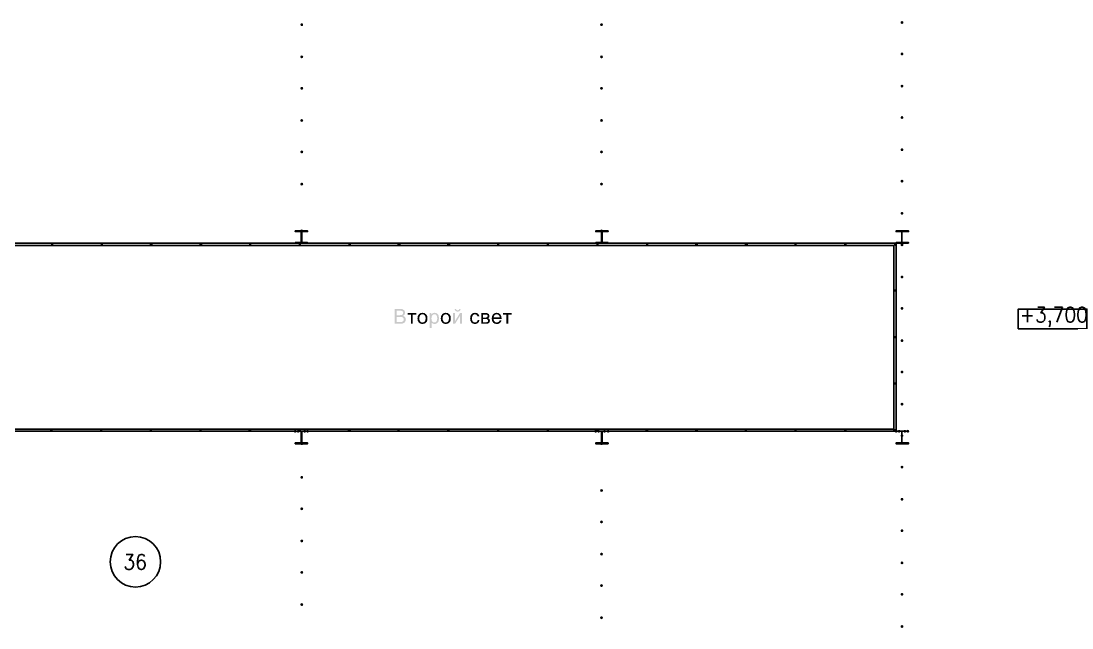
# Model space of a CAD drawing. Header units: millimetres. Extents: x 0 to 420, y 0 to 297.
# Drawn here: x 173.9 to 234.7, y 145.6 to 180.8 of the extents above; entities that cross this region are included whole.
import ezdxf

# ---------------------------------------------------------------- set-up
doc = ezdxf.new("R2010")
doc.units = ezdxf.units.MM
doc.layers.get('0').update_dxf_attribs({"linetype": 'CONTINUOUS'})
doc.styles.get("Standard").update_dxf_attribs({"font": 'STANDARD'})

msp = doc.modelspace()

# ---------------------------------------------------------------- hatches: boundary and pattern name
at = {"true_color": 0x000007}
for points in [[(224.959333, 180.678667), (224.934463, 180.618871), (224.874667, 180.594), (224.814871, 180.618871), (224.79, 180.678667), (224.814871, 180.738462), (224.874667, 180.763333), (224.934462, 180.738463)], [(190.203667, 180.551667), (190.178796, 180.491871), (190.119, 180.467), (190.059204, 180.491871), (190.034333, 180.551667), (190.059204, 180.611462), (190.119, 180.636333), (190.178796, 180.611463)], [(207.560333, 180.551667), (207.535462, 180.491871), (207.475667, 180.467), (207.415871, 180.491871), (207.391, 180.551667), (207.415871, 180.611462), (207.475667, 180.636333), (207.535462, 180.611463)], [(224.959333, 178.858333), (224.934463, 178.798537), (224.874667, 178.773667), (224.814871, 178.798537), (224.79, 178.858333), (224.814871, 178.918129), (224.874667, 178.943), (224.934462, 178.918129)], [(190.203667, 178.689), (190.178796, 178.629204), (190.119, 178.604333), (190.059204, 178.629204), (190.034333, 178.689), (190.059204, 178.748796), (190.119, 178.773667), (190.178796, 178.748796)], [(207.560333, 178.689), (207.535462, 178.629204), (207.475667, 178.604333), (207.415871, 178.629204), (207.391, 178.689), (207.415871, 178.748796), (207.475667, 178.773667), (207.535462, 178.748796)], [(190.203667, 176.868667), (190.178796, 176.808871), (190.119, 176.784), (190.059204, 176.808871), (190.034333, 176.868667), (190.059204, 176.928462), (190.119, 176.953333), (190.178796, 176.928463)], [(207.560333, 176.868667), (207.535462, 176.808871), (207.475667, 176.784), (207.415871, 176.808871), (207.391, 176.868667), (207.415871, 176.928462), (207.475667, 176.953333), (207.535462, 176.928463)], [(224.959333, 176.995667), (224.934463, 176.935871), (224.874667, 176.911), (224.814871, 176.935871), (224.79, 176.995667), (224.814871, 177.055462), (224.874667, 177.080333), (224.934462, 177.055463)], [(190.203667, 175.006), (190.178796, 174.946204), (190.119, 174.921333), (190.059204, 174.946204), (190.034333, 175.006), (190.059204, 175.065796), (190.119, 175.090667), (190.178796, 175.065796)], [(207.560333, 175.006), (207.535462, 174.946204), (207.475667, 174.921333), (207.415871, 174.946204), (207.391, 175.006), (207.415871, 175.065796), (207.475667, 175.090667), (207.535462, 175.065796)], [(224.959333, 175.175333), (224.934463, 175.115537), (224.874667, 175.090667), (224.814871, 175.115537), (224.79, 175.175333), (224.814871, 175.235129), (224.874667, 175.26), (224.934462, 175.235129)], [(190.203667, 173.185667), (190.178796, 173.125871), (190.119, 173.101), (190.059204, 173.125871), (190.034333, 173.185667), (190.059204, 173.245462), (190.119, 173.270333), (190.178796, 173.245463)], [(207.560333, 173.185667), (207.535462, 173.125871), (207.475667, 173.101), (207.415871, 173.125871), (207.391, 173.185667), (207.415871, 173.245462), (207.475667, 173.270333), (207.535462, 173.245463)], [(224.959333, 173.312667), (224.934463, 173.252871), (224.874667, 173.228), (224.814871, 173.252871), (224.79, 173.312667), (224.814871, 173.372462), (224.874667, 173.397333), (224.934462, 173.372463)], [(190.203667, 171.323), (190.178796, 171.263204), (190.119, 171.238333), (190.059204, 171.263204), (190.034333, 171.323), (190.059204, 171.382796), (190.119, 171.407667), (190.178796, 171.382796)], [(207.560333, 171.323), (207.535462, 171.263204), (207.475667, 171.238333), (207.415871, 171.263204), (207.391, 171.323), (207.415871, 171.382796), (207.475667, 171.407667), (207.535462, 171.382796)], [(224.959333, 171.492333), (224.934463, 171.432537), (224.874667, 171.407667), (224.814871, 171.432537), (224.79, 171.492333), (224.814871, 171.552129), (224.874667, 171.577), (224.934462, 171.552129)], [(224.959333, 169.629667), (224.934463, 169.569871), (224.874667, 169.545), (224.814871, 169.569871), (224.79, 169.629667), (224.814871, 169.689462), (224.874667, 169.714333), (224.934462, 169.689463)], [(190.203667, 168.613667), (190.178796, 168.553871), (190.119, 168.529), (190.059204, 168.553871), (190.034333, 168.613667), (190.059204, 168.673462), (190.119, 168.698333), (190.178796, 168.673463)], [(207.560333, 168.613667), (207.535462, 168.553871), (207.475667, 168.529), (207.415871, 168.553871), (207.391, 168.613667), (207.415871, 168.673462), (207.475667, 168.698333), (207.535462, 168.673463)], [(224.959333, 167.809333), (224.934463, 167.749537), (224.874667, 167.724667), (224.814871, 167.749537), (224.79, 167.809333), (224.814871, 167.869129), (224.874667, 167.894), (224.934462, 167.869129)], [(224.959333, 165.946667), (224.934463, 165.886871), (224.874667, 165.862), (224.814871, 165.886871), (224.79, 165.946667), (224.814871, 166.006462), (224.874667, 166.031333), (224.934462, 166.006463)], [(196.242986, 163.859104), (196.74845, 163.859104), (196.74845, 163.772011), (196.548359, 163.772011), (196.548359, 163.237333), (196.443628, 163.237333), (196.443628, 163.772011), (196.242986, 163.772011)], [(200.305451, 163.464985), (200.40908, 163.451755), (200.378556, 163.355913), (200.321988, 163.283635), (200.243853, 163.238022), (200.150009, 163.223001), (200.03508, 163.243741), (199.944957, 163.306235), (199.886666, 163.407934), (199.867235, 163.546013), (199.875503, 163.640409), (199.900308, 163.722402), (199.942407, 163.788203), (200.002283, 163.835401), (200.073321, 163.863927), (200.15056, 163.873435), (200.242613, 163.860619), (200.316476, 163.822172), (200.369392, 163.76016), (200.399158, 163.676651), (200.296632, 163.660666), (200.244266, 163.754924), (200.15497, 163.786894), (200.082554, 163.772494), (200.025434, 163.729568), (199.988227, 163.655498), (199.975825, 163.548769), (199.987814, 163.440456), (200.02378, 163.366868), (200.078902, 163.324218), (200.148906, 163.310093), (200.205888, 163.319602), (200.252535, 163.348127), (200.286434, 163.39622)], [(201.770314, 163.859104), (202.275778, 163.859104), (202.275778, 163.772011), (202.075687, 163.772011), (202.075687, 163.237333), (201.970956, 163.237333), (201.970956, 163.772011), (201.770314, 163.772011)], [(224.959333, 164.126333), (224.934463, 164.066537), (224.874667, 164.041667), (224.814871, 164.066537), (224.79, 164.126333), (224.814871, 164.186129), (224.874667, 164.211), (224.934462, 164.186129)], [(224.959333, 162.263667), (224.934463, 162.203871), (224.874667, 162.179), (224.814871, 162.203871), (224.79, 162.263667), (224.814871, 162.323462), (224.874667, 162.348333), (224.934462, 162.323463)], [(224.959333, 160.443333), (224.934463, 160.383537), (224.874667, 160.358667), (224.814871, 160.383537), (224.79, 160.443333), (224.814871, 160.503129), (224.874667, 160.528), (224.934462, 160.503129)], [(224.959333, 158.580667), (224.934463, 158.520871), (224.874667, 158.496), (224.814871, 158.520871), (224.79, 158.580667), (224.814871, 158.640462), (224.874667, 158.665333), (224.934462, 158.640463)], [(189.822667, 157.014333), (189.797796, 156.954537), (189.738, 156.929667), (189.678204, 156.954537), (189.653333, 157.014333), (189.678204, 157.074129), (189.738, 157.099), (189.797796, 157.074129)], [(189.992, 157.014333), (189.967129, 156.954537), (189.907333, 156.929667), (189.847537, 156.954537), (189.822667, 157.014333), (189.847537, 157.074129), (189.907333, 157.099), (189.967129, 157.074129)], [(190.373, 157.014333), (190.348129, 156.954537), (190.288333, 156.929667), (190.228538, 156.954537), (190.203667, 157.014333), (190.228537, 157.074129), (190.288333, 157.099), (190.348129, 157.074129)], [(190.542333, 157.014333), (190.517462, 156.954537), (190.457667, 156.929667), (190.397871, 156.954537), (190.373, 157.014333), (190.397871, 157.074129), (190.457667, 157.099), (190.517462, 157.074129)], [(207.221667, 157.014333), (207.196796, 156.954537), (207.137, 156.929667), (207.077204, 156.954537), (207.052333, 157.014333), (207.077204, 157.074129), (207.137, 157.099), (207.196796, 157.074129)], [(207.391, 157.014333), (207.366129, 156.954537), (207.306333, 156.929667), (207.246538, 156.954537), (207.221667, 157.014333), (207.246537, 157.074129), (207.306333, 157.099), (207.366129, 157.074129)], [(207.729667, 157.014333), (207.704796, 156.954537), (207.645, 156.929667), (207.585204, 156.954537), (207.560333, 157.014333), (207.585204, 157.074129), (207.645, 157.099), (207.704796, 157.074129)], [(207.941333, 157.014333), (207.916462, 156.954537), (207.856667, 156.929667), (207.796871, 156.954537), (207.772, 157.014333), (207.796871, 157.074129), (207.856667, 157.099), (207.916462, 157.074129)], [(224.620667, 157.014333), (224.595796, 156.954537), (224.536, 156.929667), (224.476204, 156.954537), (224.451333, 157.014333), (224.476204, 157.074129), (224.536, 157.099), (224.595796, 157.074129)], [(224.79, 157.014333), (224.765129, 156.954537), (224.705333, 156.929667), (224.645538, 156.954537), (224.620667, 157.014333), (224.645537, 157.074129), (224.705333, 157.099), (224.765129, 157.074129)], [(225.128667, 157.014333), (225.103796, 156.954537), (225.044, 156.929667), (224.984204, 156.954537), (224.959333, 157.014333), (224.984204, 157.074129), (225.044, 157.099), (225.103796, 157.074129)], [(225.298, 157.014333), (225.273129, 156.954537), (225.213333, 156.929667), (225.153538, 156.954537), (225.128667, 157.014333), (225.153537, 157.074129), (225.213333, 157.099), (225.273129, 157.074129)], [(224.959333, 156.760333), (224.934463, 156.700537), (224.874667, 156.675667), (224.814871, 156.700537), (224.79, 156.760333), (224.814871, 156.820129), (224.874667, 156.845), (224.934462, 156.820129)], [(190.203667, 156.294667), (190.178796, 156.234871), (190.119, 156.21), (190.059204, 156.234871), (190.034333, 156.294667), (190.059204, 156.354462), (190.119, 156.379333), (190.178796, 156.354463)], [(207.560333, 156.294667), (207.535462, 156.234871), (207.475667, 156.21), (207.415871, 156.234871), (207.391, 156.294667), (207.415871, 156.354462), (207.475667, 156.379333), (207.535462, 156.354463)], [(224.959333, 154.94), (224.934463, 154.880204), (224.874667, 154.855333), (224.814871, 154.880204), (224.79, 154.94), (224.814871, 154.999796), (224.874667, 155.024667), (224.934462, 154.999796)], [(190.203667, 154.347333), (190.178796, 154.287537), (190.119, 154.262667), (190.059204, 154.287537), (190.034333, 154.347333), (190.059204, 154.407129), (190.119, 154.432), (190.178796, 154.407129)], [(207.560333, 153.585333), (207.535462, 153.525537), (207.475667, 153.500667), (207.415871, 153.525537), (207.391, 153.585333), (207.415871, 153.645129), (207.475667, 153.67), (207.535462, 153.645129)], [(224.959333, 153.077333), (224.934463, 153.017537), (224.874667, 152.992667), (224.814871, 153.017537), (224.79, 153.077333), (224.814871, 153.137129), (224.874667, 153.162), (224.934462, 153.137129)], [(190.203667, 152.527), (190.178796, 152.467204), (190.119, 152.442333), (190.059204, 152.467204), (190.034333, 152.527), (190.059204, 152.586796), (190.119, 152.611667), (190.178796, 152.586796)], [(207.560333, 151.765), (207.535462, 151.705204), (207.475667, 151.680333), (207.415871, 151.705204), (207.391, 151.765), (207.415871, 151.824796), (207.475667, 151.849667), (207.535462, 151.824796)], [(224.959333, 151.257), (224.934463, 151.197204), (224.874667, 151.172333), (224.814871, 151.197204), (224.79, 151.257), (224.814871, 151.316796), (224.874667, 151.341667), (224.934462, 151.316796)], [(190.203667, 150.664333), (190.178796, 150.604537), (190.119, 150.579667), (190.059204, 150.604537), (190.034333, 150.664333), (190.059204, 150.724129), (190.119, 150.749), (190.178796, 150.724129)], [(207.560333, 149.902333), (207.535462, 149.842537), (207.475667, 149.817667), (207.415871, 149.842537), (207.391, 149.902333), (207.415871, 149.962129), (207.475667, 149.987), (207.535462, 149.962129)], [(224.959333, 149.394333), (224.934463, 149.334537), (224.874667, 149.309667), (224.814871, 149.334537), (224.79, 149.394333), (224.814871, 149.454129), (224.874667, 149.479), (224.934462, 149.454129)], [(190.203667, 148.844), (190.178796, 148.784204), (190.119, 148.759333), (190.059204, 148.784204), (190.034333, 148.844), (190.059204, 148.903796), (190.119, 148.928667), (190.178796, 148.903796)], [(207.560333, 148.082), (207.535462, 148.022204), (207.475667, 147.997333), (207.415871, 148.022204), (207.391, 148.082), (207.415871, 148.141796), (207.475667, 148.166667), (207.535462, 148.141796)], [(224.959333, 147.574), (224.934463, 147.514204), (224.874667, 147.489333), (224.814871, 147.514204), (224.79, 147.574), (224.814871, 147.633796), (224.874667, 147.658667), (224.934462, 147.633796)], [(190.203667, 146.981333), (190.178796, 146.921537), (190.119, 146.896667), (190.059204, 146.921537), (190.034333, 146.981333), (190.059204, 147.041129), (190.119, 147.066), (190.178796, 147.041129)], [(207.560333, 146.219333), (207.535462, 146.159538), (207.475667, 146.134667), (207.415871, 146.159538), (207.391, 146.219333), (207.415871, 146.279129), (207.475667, 146.304), (207.535462, 146.279129)], [(224.959333, 145.711333), (224.934463, 145.651537), (224.874667, 145.626667), (224.814871, 145.651537), (224.79, 145.711333), (224.814871, 145.771129), (224.874667, 145.796), (224.934462, 145.771129)]]:
    msp.add_hatch(color=0, dxfattribs=at).paths.add_polyline_path(points, flags=0)
h = msp.add_hatch(color=0, dxfattribs=at)
h.paths.add_polyline_path([(195.498311, 163.237333), (195.498311, 164.096126), (195.820772, 164.096126), (195.909104, 164.089511), (195.978419, 164.069668), (196.071575, 163.989742), (196.105199, 163.876191), (196.075433, 163.772563), (195.985034, 163.69429), (196.054005, 163.663009), (196.105199, 163.616018), (196.13648, 163.556211), (196.147091, 163.486482), (196.121184, 163.374034), (196.058346, 163.294108), (195.964088, 163.251664), (195.825733, 163.237333)], flags=0)
h.paths.add_polyline_path([(195.612412, 163.73508), (195.797621, 163.73508), (195.862457, 163.737561), (195.90621, 163.745002), (195.971254, 163.787997), (195.993302, 163.862962), (195.972907, 163.937927), (195.914478, 163.982576), (195.862802, 163.991533), (195.78384, 163.994702), (195.612412, 163.994702)], flags=0)
h.paths.add_polyline_path([(195.612412, 163.338756), (195.825733, 163.338756), (195.903454, 163.342615), (195.968497, 163.366317), (196.012043, 163.413722), (196.029131, 163.486482), (196.004326, 163.569715), (195.935976, 163.619325), (195.882715, 163.630005), (195.81085, 163.633656), (195.612412, 163.633656)], flags=0)
h = msp.add_hatch(color=0, dxfattribs=at)
h.paths.add_polyline_path([(196.817002, 163.548218), (196.841049, 163.6987), (196.913465, 163.804533), (197.001935, 163.856141), (197.108595, 163.873435), (197.225108, 163.852351), (197.318057, 163.789099), (197.379104, 163.688985), (197.399637, 163.557038), (197.39061, 163.449482), (197.363808, 163.367971), (197.319504, 163.306855), (197.259077, 163.261035), (197.108595, 163.223001), (196.990428, 163.243809), (196.897479, 163.306786), (196.836984, 163.408898)], flags=0)
h.paths.add_polyline_path([(196.925591, 163.548218), (196.938476, 163.443556), (196.977406, 163.369073), (197.036179, 163.3247), (197.108595, 163.310093), (197.180529, 163.324976), (197.239233, 163.369624), (197.278438, 163.445141), (197.291598, 163.552077), (197.278438, 163.653294), (197.239233, 163.726812), (197.180115, 163.77146), (197.108595, 163.786343), (197.036179, 163.77146), (196.977406, 163.726812), (196.938476, 163.652398)], flags=0)
h = msp.add_hatch(color=0, dxfattribs=at)
h.paths.add_polyline_path([(197.531566, 162.999208), (197.531566, 163.859104), (197.628028, 163.859104), (197.628028, 163.778626), (197.704096, 163.849733), (197.808276, 163.873435), (197.882828, 163.8631), (197.948284, 163.832094), (198.001752, 163.782485), (198.040337, 163.716339), (198.071757, 163.553179), (198.037581, 163.3812), (197.995344, 163.3134), (197.937811, 163.263791), (197.870839, 163.233267), (197.800559, 163.223001), (197.706301, 163.24505), (197.637399, 163.301825), (197.637399, 162.999208)], flags=0)
h.paths.add_polyline_path([(197.627477, 163.544911), (197.639535, 163.440249), (197.675984, 163.367419), (197.729314, 163.324287), (197.793393, 163.310093), (197.858712, 163.3247), (197.914109, 163.369073), (197.951592, 163.444865), (197.96427, 163.55373), (197.951936, 163.657152), (197.915211, 163.731222), (197.86133, 163.77587), (197.798354, 163.790753), (197.734688, 163.775043), (197.679291, 163.727914), (197.640362, 163.650675)], flags=0)
h = msp.add_hatch(color=0, dxfattribs=at)
h.paths.add_polyline_path([(198.167857, 163.548218), (198.191903, 163.6987), (198.264319, 163.804533), (198.352789, 163.856141), (198.45945, 163.873435), (198.575963, 163.852351), (198.668911, 163.789099), (198.729958, 163.688985), (198.750491, 163.557038), (198.741465, 163.449482), (198.714662, 163.367971), (198.670358, 163.306855), (198.609931, 163.261035), (198.45945, 163.223001), (198.341283, 163.243809), (198.248334, 163.306786), (198.187838, 163.408898)], flags=0)
h.paths.add_polyline_path([(198.276446, 163.548218), (198.289331, 163.443556), (198.32826, 163.369073), (198.387034, 163.3247), (198.45945, 163.310093), (198.531383, 163.324976), (198.590088, 163.369624), (198.629293, 163.445141), (198.642453, 163.552077), (198.629293, 163.653294), (198.590088, 163.726812), (198.53097, 163.77146), (198.45945, 163.786343), (198.387034, 163.77146), (198.32826, 163.726812), (198.289331, 163.652398)], flags=0)
h = msp.add_hatch(color=0, dxfattribs=at)
h.paths.add_polyline_path([(198.88242, 163.859104), (198.988254, 163.859104), (198.988254, 163.385058), (199.280398, 163.859104), (199.393948, 163.859104), (199.393948, 163.237333), (199.288666, 163.237333), (199.288666, 163.708622), (198.996522, 163.237333), (198.88242, 163.237333)], flags=0)
h.paths.add_polyline_path([(199.245671, 164.095024), (199.31788, 164.095024), (199.299759, 164.030049), (199.263861, 163.982025), (199.211771, 163.952535), (199.144799, 163.942888), (199.077344, 163.952535), (199.025185, 163.982025), (198.989356, 164.029636), (198.971717, 164.095024), (199.043926, 164.095024), (199.075897, 164.034941), (199.141491, 164.015649), (199.213149, 164.03439)], flags=0)
h = msp.add_hatch(color=0, dxfattribs=at)
h.paths.add_polyline_path([(200.507707, 163.859104), (200.750241, 163.859104), (200.828307, 163.855383), (200.883636, 163.844221), (200.958601, 163.78965), (200.99002, 163.69429), (200.971279, 163.616569), (200.916157, 163.561447), (200.988918, 163.506326), (201.018132, 163.411517), (200.999046, 163.334071), (200.954742, 163.279776), (200.884049, 163.247806), (200.787724, 163.237333), (200.507707, 163.237333)], flags=0)
h.paths.add_polyline_path([(200.612989, 163.597276), (200.725437, 163.597276), (200.782005, 163.598999), (200.81749, 163.604442), (200.862689, 163.633105), (200.883084, 163.684368), (200.874127, 163.725778), (200.847807, 163.752719), (200.800678, 163.767119), (200.728744, 163.772011), (200.612989, 163.772011)], flags=0)
h.paths.add_polyline_path([(200.612989, 163.323873), (200.751895, 163.323873), (200.827136, 163.328972), (200.874265, 163.34482), (200.899759, 163.373001), (200.909543, 163.416478), (200.89025, 163.471599), (200.84009, 163.504121), (200.74032, 163.510735), (200.612989, 163.510735)], flags=0)
h = msp.add_hatch(color=0, dxfattribs=at)
h.paths.add_polyline_path([(201.577751, 163.437424), (201.686892, 163.424195), (201.649685, 163.339308), (201.59098, 163.275918), (201.511674, 163.23623), (201.412938, 163.223001), (201.290637, 163.243809), (201.196861, 163.306786), (201.136848, 163.408072), (201.116935, 163.543257), (201.136917, 163.682163), (201.197413, 163.786343), (201.29043, 163.851593), (201.407426, 163.873435), (201.520287, 163.852076), (201.610824, 163.788548), (201.670355, 163.686091), (201.690199, 163.549321), (201.689648, 163.521209), (201.225525, 163.521209), (201.242888, 163.430671), (201.283402, 163.364112), (201.342038, 163.32346), (201.413489, 163.310093), (201.512708, 163.34041), (201.549157, 163.379615)], flags=0)
h.paths.add_polyline_path([(201.231588, 163.608301), (201.578854, 163.608301), (201.565211, 163.676513), (201.539166, 163.725709), (201.480875, 163.771598), (201.408528, 163.786894), (201.341555, 163.774561), (201.286158, 163.737836), (201.247711, 163.68113)], flags=0)

# ---------------------------------------------------------------- linework, layer by layer
at = {"color": 0, "true_color": 0x000007}
for points in [[(189.738, 168.571333), (189.738, 168.613667)], [(189.907333, 168.571333), (189.907333, 168.613667)], [(190.119, 167.894), (190.119, 168.613667)], [(190.288333, 168.571333), (190.288333, 168.613667)], [(190.457667, 168.571333), (190.457667, 168.613667)], [(207.137, 168.571333), (207.137, 168.613667)], [(207.306333, 168.571333), (207.306333, 168.613667)], [(207.475667, 167.894), (207.475667, 168.613667)], [(207.645, 168.571333), (207.645, 168.613667)], [(207.856667, 168.571333), (207.856667, 168.613667)], [(224.536, 168.571333), (224.536, 168.613667)], [(224.705333, 168.571333), (224.705333, 168.613667)], [(224.874667, 167.894), (224.874667, 168.613667)], [(225.044, 168.571333), (225.044, 168.613667)], [(225.213333, 168.571333), (225.213333, 168.613667)], [(138.303, 167.894), (224.536, 167.894), (138.303, 167.894), (138.303, 157.014333), (138.387667, 157.014333), (138.387667, 167.767), (224.409, 167.767), (138.387667, 167.767)], [(138.303, 167.894), (224.536, 167.894), (138.303, 167.894), (138.303, 157.014333), (138.387667, 157.014333), (138.387667, 167.767), (224.409, 167.767), (138.387667, 167.767)], [(224.536, 167.894), (138.303, 167.894), (138.303, 157.014333)], [(138.303, 157.014333), (224.536, 157.014333), (224.536, 167.894)], [(189.738, 167.894), (189.738, 167.936333)], [(189.907333, 167.894), (189.907333, 167.936333)], [(190.288333, 167.894), (190.288333, 167.936333)], [(190.457667, 167.894), (190.457667, 167.936333)], [(207.137, 167.894), (207.137, 167.936333)], [(207.306333, 167.894), (207.306333, 167.936333)], [(207.645, 167.894), (207.645, 167.936333)], [(207.856667, 167.894), (207.856667, 167.936333)], [(224.409, 167.767), (224.409, 157.141333)], [(224.409, 167.767), (224.409, 157.141333)], [(224.409, 167.767), (224.409, 157.141333)], [(224.409, 167.767), (224.409, 157.141333)], [(224.536, 167.894), (224.536, 167.936333)], [(224.536, 157.014333), (224.536, 167.894)], [(224.536, 157.014333), (224.536, 167.894)], [(224.536, 157.014333), (224.536, 167.894)], [(224.536, 157.014333), (224.536, 167.894)], [(224.705333, 167.894), (224.705333, 167.936333)], [(225.044, 167.894), (225.044, 167.936333)], [(225.213333, 167.894), (225.213333, 167.936333)], [(190.119, 157.014333), (190.119, 156.294667)], [(207.475667, 157.014333), (207.475667, 156.294667)], [(224.874667, 157.014333), (224.874667, 156.294667)], [(189.738, 156.337), (189.738, 156.294667)], [(189.907333, 156.337), (189.907333, 156.294667)], [(190.288333, 156.337), (190.288333, 156.294667)], [(190.457667, 156.337), (190.457667, 156.294667)], [(207.137, 156.337), (207.137, 156.294667)], [(207.306333, 156.337), (207.306333, 156.294667)], [(207.645, 156.337), (207.645, 156.294667)], [(207.856667, 156.337), (207.856667, 156.294667)], [(224.536, 156.337), (224.536, 156.294667)], [(224.705333, 156.337), (224.705333, 156.294667)], [(225.044, 156.337), (225.044, 156.294667)], [(225.213333, 156.337), (225.213333, 156.294667)], [(181.948667, 149.457833), (181.918995, 149.752177), (181.833894, 150.026329), (181.699238, 150.274416), (181.520899, 150.490566), (181.304749, 150.668905), (181.056662, 150.803561), (180.78251, 150.888661), (180.488167, 150.918333), (180.193823, 150.888661), (179.919671, 150.803561), (179.671584, 150.668905), (179.455434, 150.490566), (179.277095, 150.274416), (179.142439, 150.026329), (179.057339, 149.752177), (179.027667, 149.457833)], [(179.027667, 149.457833), (179.057339, 149.16349), (179.142439, 148.889338), (179.277095, 148.641251), (179.455434, 148.425101), (179.671584, 148.246762), (179.919671, 148.112106), (180.193823, 148.027005), (180.488167, 147.997333), (180.78251, 148.027005), (181.056662, 148.112106), (181.304749, 148.246762), (181.520899, 148.425101), (181.699238, 148.641251), (181.833894, 148.889338), (181.918995, 149.16349), (181.948667, 149.457833)]]:
    msp.add_lwpolyline(points, dxfattribs=at)
for points in [[(190.457667, 167.894), (189.738, 167.894), (189.738, 167.936333), (190.076667, 167.936333), (190.076667, 168.571333), (189.738, 168.571333), (189.738, 168.613667), (190.457667, 168.613667), (190.457667, 168.571333), (190.119, 168.571333), (190.119, 167.936333), (190.457667, 167.936333)], [(207.856667, 167.894), (207.137, 167.894), (207.137, 167.936333), (207.475667, 167.936333), (207.475667, 168.571333), (207.137, 168.571333), (207.137, 168.613667), (207.856667, 168.613667), (207.856667, 168.571333), (207.518, 168.571333), (207.518, 167.936333), (207.856667, 167.936333)], [(225.255667, 167.894), (224.536, 167.894), (224.536, 167.936333), (224.874667, 167.936333), (224.874667, 168.571333), (224.536, 168.571333), (224.536, 168.613667), (225.255667, 168.613667), (225.255667, 168.571333), (224.874667, 168.571333), (224.874667, 167.936333), (225.255667, 167.936333)], [(224.536, 157.014333), (138.303, 157.014333), (138.303, 157.141333), (224.409, 157.141333), (138.303, 157.141333), (138.303, 157.014333), (224.536, 157.014333), (224.536, 167.894), (138.303, 167.894), (138.303, 157.014333), (138.387667, 157.014333), (138.387667, 167.767), (224.409, 167.767), (224.409, 157.141333), (138.303, 157.141333), (138.303, 157.014333)], [(138.303, 167.894), (138.303, 157.014333), (224.536, 157.014333), (224.536, 167.894)], [(175.641, 167.894), (175.641, 167.767), (175.683333, 167.767), (175.683333, 167.894)], [(178.519667, 167.894), (178.519667, 167.767), (178.562, 167.767), (178.562, 167.894)], [(181.356, 167.894), (181.356, 167.767), (181.440667, 167.767), (181.440667, 167.894)], [(184.234667, 167.894), (184.234667, 167.767), (184.319333, 167.767), (184.319333, 167.894)], [(187.113333, 167.894), (187.113333, 167.767), (187.155667, 167.767), (187.155667, 167.894)], [(189.992, 167.894), (189.992, 167.767), (190.034333, 167.767), (190.034333, 167.894)], [(192.870667, 167.894), (192.870667, 167.767), (192.913, 167.767), (192.913, 167.894)], [(195.707, 167.894), (195.707, 167.767), (195.791667, 167.767), (195.791667, 167.894)], [(198.585667, 167.894), (198.585667, 167.767), (198.670333, 167.767), (198.670333, 167.894)], [(201.464333, 167.894), (201.464333, 167.767), (201.506667, 167.767), (201.506667, 167.894)], [(204.343, 167.894), (204.343, 167.767), (204.385333, 167.767), (204.385333, 167.894)], [(207.221667, 167.894), (207.221667, 167.767), (207.264, 167.767), (207.264, 167.894)], [(210.100333, 167.894), (210.100333, 167.767), (210.142667, 167.767), (210.142667, 167.894)], [(212.936667, 167.894), (212.936667, 167.767), (213.021333, 167.767), (213.021333, 167.894)], [(215.815333, 167.894), (215.815333, 167.767), (215.9, 167.767), (215.9, 167.894)], [(218.694, 167.894), (218.694, 167.767), (218.736333, 167.767), (218.736333, 167.894)], [(221.572667, 167.894), (221.572667, 167.767), (221.615, 167.767), (221.615, 167.894)], [(224.451333, 167.767), (224.493667, 167.809333), (224.493667, 167.851667), (224.493667, 167.894), (224.451333, 167.894), (224.451333, 167.851667), (224.451333, 167.809333)], [(224.536, 165.184667), (224.409, 165.184667), (224.409, 165.142333), (224.536, 165.142333)], [(231.605667, 162.941), (235.585, 162.941), (235.585, 164.084), (231.605667, 164.084)], [(224.536, 162.475333), (224.409, 162.475333), (224.409, 162.433), (224.536, 162.433)], [(224.536, 159.808333), (224.409, 159.808333), (224.409, 159.766), (224.536, 159.766)], [(224.536, 157.014333), (138.303, 157.014333), (138.303, 157.141333), (224.409, 157.141333), (138.303, 157.141333), (138.303, 157.014333)], [(175.641, 157.014333), (175.641, 157.141333), (175.598667, 157.141333), (175.598667, 157.014333)], [(178.519667, 157.014333), (178.519667, 157.141333), (178.477333, 157.141333), (178.477333, 157.014333)], [(181.398333, 157.014333), (181.398333, 157.141333), (181.356, 157.141333), (181.356, 157.014333)], [(184.277, 157.014333), (184.277, 157.141333), (184.234667, 157.141333), (184.234667, 157.014333)], [(187.155667, 157.014333), (187.155667, 157.141333), (187.071, 157.141333), (187.071, 157.014333)], [(190.457667, 157.014333), (189.738, 157.014333), (190.076667, 157.014333), (190.076667, 156.337), (189.738, 156.337), (189.738, 156.294667), (190.457667, 156.294667), (190.457667, 156.337), (190.119, 156.337), (190.119, 157.014333)], [(190.034333, 157.014333), (190.034333, 157.141333), (189.949667, 157.141333), (189.949667, 157.014333)], [(192.913, 157.014333), (192.913, 157.141333), (192.828333, 157.141333), (192.828333, 157.014333)], [(195.749333, 157.014333), (195.749333, 157.141333), (195.707, 157.141333), (195.707, 157.014333)], [(198.628, 157.014333), (198.628, 157.141333), (198.585667, 157.141333), (198.585667, 157.014333)], [(201.506667, 157.014333), (201.506667, 157.141333), (201.464333, 157.141333), (201.464333, 157.014333)], [(204.385333, 157.014333), (204.385333, 157.141333), (204.343, 157.141333), (204.343, 157.014333)], [(207.856667, 157.014333), (207.137, 157.014333), (207.475667, 157.014333), (207.475667, 156.337), (207.137, 156.337), (207.137, 156.294667), (207.856667, 156.294667), (207.856667, 156.337), (207.518, 156.337), (207.518, 157.014333)], [(207.264, 157.014333), (207.264, 157.141333), (207.179333, 157.141333), (207.179333, 157.014333)], [(210.142667, 157.014333), (210.142667, 157.141333), (210.058, 157.141333), (210.058, 157.014333)], [(213.021333, 157.014333), (213.021333, 157.141333), (212.936667, 157.141333), (212.936667, 157.014333)], [(215.857667, 157.014333), (215.857667, 157.141333), (215.815333, 157.141333), (215.815333, 157.014333)], [(218.736333, 157.014333), (218.736333, 157.141333), (218.694, 157.141333), (218.694, 157.014333)], [(221.615, 157.014333), (221.615, 157.141333), (221.572667, 157.141333), (221.572667, 157.014333)], [(224.409, 157.099), (224.409, 157.056667), (224.451333, 157.056667), (224.493667, 157.056667), (224.536, 157.056667), (224.536, 157.099), (224.493667, 157.099), (224.451333, 157.099)], [(225.255667, 157.014333), (224.536, 157.014333), (224.874667, 157.014333), (224.874667, 156.337), (224.536, 156.337), (224.536, 156.294667), (225.255667, 156.294667), (225.255667, 156.337), (224.874667, 156.337), (224.874667, 157.014333)]]:
    msp.add_lwpolyline(points, close=True, dxfattribs=at)
at = {"color": 0, "true_color": 0x0000fe}
msp.add_lwpolyline([(224.536, 167.894), (224.536, 157.014333), (138.303, 157.014333), (138.303, 167.894)], close=True, dxfattribs=at)
at = {"color": 0, "true_color": 0x000008}
msp.add_lwpolyline([(224.536, 167.894), (224.536, 157.014333), (138.303, 157.014333), (138.303, 167.894)], close=True, dxfattribs=at)

# ---------------------------------------------------------------- texts
at = {"color": 0, "true_color": 0x000007, "char_height": 0.872032, "attachment_point": 1}
for s, insert, width in [('+3,700', (231.690337, 164.194036), 3.43968177), ('36', (179.789663, 149.885366), 1.06581688)]:
    msp.add_mtext(s, dxfattribs=dict(at, insert=insert, width=width))

doc.saveas('drawing.dxf')
